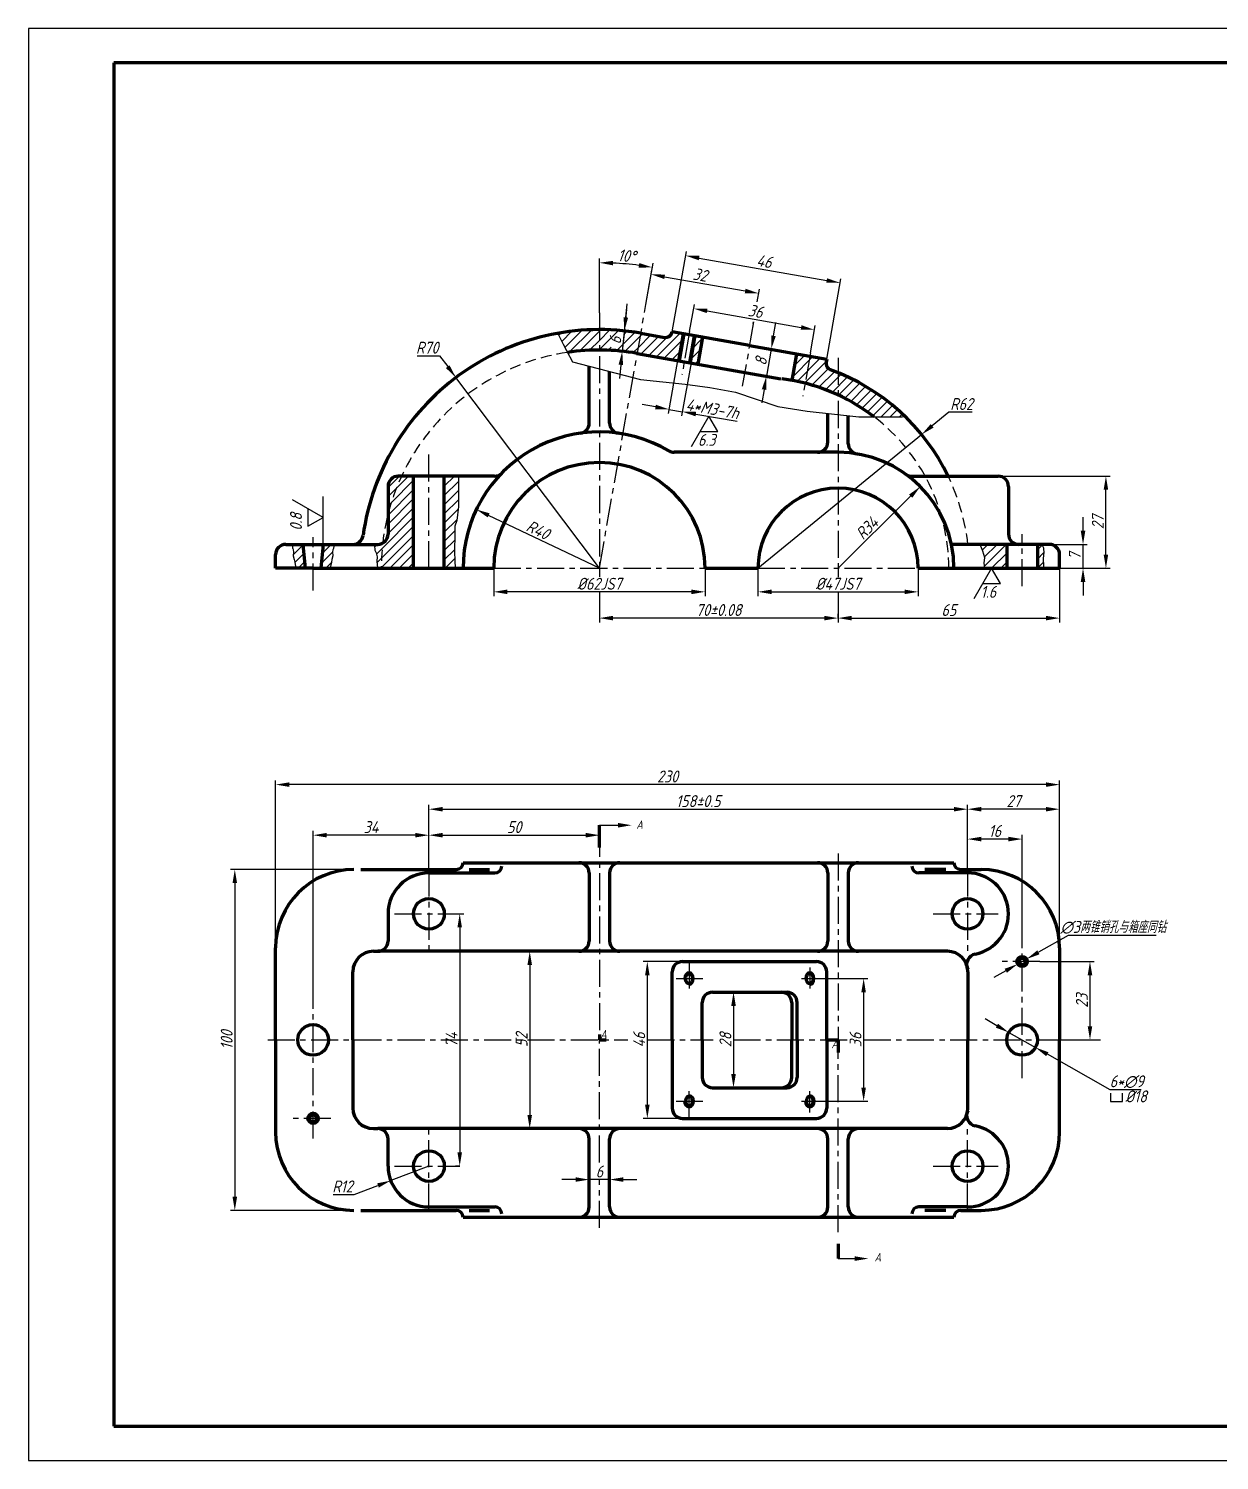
# Model space of a CAD drawing. Header units: millimetres. Extents: x 14 to 608, y -47 to 373.
# Drawn here: x 13.5 to 362.8, y -46.9 to 373.1 of the extents above; entities that cross this region are included whole.
import ezdxf

# ---------------------------------------------------------------- set-up
doc = ezdxf.new("R2010")
doc.units = ezdxf.units.MM
doc.header["$LTSCALE"] = 0.125
doc.linetypes.add('CENTERX2', pattern=[101.6, 63.5, -12.7, 12.7, -12.7])
doc.linetypes.add('DASHEDX2', pattern=[38.1, 25.4, -12.7])
for name, color, linetype, lineweight in [('标注线', 5, 'Continuous', 30), ('点划线', 3, 'CENTERX2', 30), ('粗实线', 7, 'Continuous', 70), ('细实线', 2, 'Continuous', 30), ('虚线', 4, 'DASHEDX2', 30)]:
    doc.layers.add(name, color=color, linetype=linetype, lineweight=lineweight)
doc.styles.add('样式 1', font='gbeitc.shx', dxfattribs={"bigfont": 'gbcbig.shx'})
doc.dimstyles.new('ISO-25', dxfattribs={"dimtxt": 3.5, "dimasz": 4, "dimexe": 1.25, "dimexo": 0, "dimtad": 1, "dimtoh": 1, "dimdsep": 46, "dimtxsty": '样式 1', "dimcen": 2.5, "dimadec": 0, "dimazin": 0, "dimtfac": 1, "dimtmove": 0, "dimatfit": 3, "dimfxl": 0, "dimtolj": 1, "dimarcsym": 0})
pattern_1 = [(45, (34.378, 46.1787), (-1.347038, 1.347038), [])]

# ---------------------------------------------------------------- blocks, each defined once
blk = doc.blocks.new('*D1')
at = {"layer": 'Defpoints', "color": 0}
for p in [(108.96, 126.45), (74, 26.45), (108.96, 26.45)]:
    blk.add_point(p, dxfattribs=at)
at = {"layer": '标注线', "color": 0, "lineweight": -2}
for p, q in [((108.96, 126.45), (72.75, 126.45)), ((74, 122.45), (74, 30.45)), ((108.96, 26.45), (72.75, 26.45))]:
    blk.add_line(p, q, dxfattribs=at)
at = {"layer": '标注线', "color": 0}
for points in [[(73.33, 122.45), (74.67, 122.45), (74, 126.45)], [(73.33, 30.45), (74.67, 30.45), (74, 26.45)]]:
    blk.add_solid(points, dxfattribs=at)
at = {"layer": '标注线', "color": 0, "insert": (71.62, 76.45), "char_height": 3.5, "attachment_point": 5, "rotation": 90, "style": '样式 1'}
blk.add_mtext('\\A1;100', dxfattribs=at)
blk = doc.blocks.new('*D2')
at = {"layer": 'Defpoints', "color": 0}
for p in [(96.96, 136.51), (130.96, 125.45), (96.96, 86.12)]:
    blk.add_point(p, dxfattribs=at)
at = {"layer": '标注线', "color": 0, "lineweight": -2}
for p, q in [((96.96, 86.12), (96.96, 137.76)), ((126.96, 136.51), (100.96, 136.51)), ((130.96, 125.45), (130.96, 137.76))]:
    blk.add_line(p, q, dxfattribs=at)
at = {"layer": '标注线', "color": 0}
for points in [[(100.96, 137.18), (100.96, 135.85), (96.96, 136.51)], [(126.96, 137.18), (126.96, 135.85), (130.96, 136.51)]]:
    blk.add_solid(points, dxfattribs=at)
at = {"layer": '标注线', "color": 0, "insert": (113.96, 138.89), "char_height": 3.5, "attachment_point": 5, "style": '样式 1'}
blk.add_mtext('\\A1;34', dxfattribs=at)
blk = doc.blocks.new('*D3')
at = {"layer": 'Defpoints', "color": 0}
for p in [(288.96, 144.14), (130.96, 137.76), (288.96, 126.45)]:
    blk.add_point(p, dxfattribs=at)
at = {"layer": '标注线', "color": 0, "lineweight": -2}
for p, q in [((130.96, 137.76), (130.96, 145.39)), ((134.96, 144.14), (284.96, 144.14)), ((288.96, 126.45), (288.96, 145.39))]:
    blk.add_line(p, q, dxfattribs=at)
at = {"layer": '标注线', "color": 0}
for points in [[(134.96, 144.8), (134.96, 143.47), (130.96, 144.14)], [(284.96, 144.8), (284.96, 143.47), (288.96, 144.14)]]:
    blk.add_solid(points, dxfattribs=at)
at = {"layer": '标注线', "color": 0, "insert": (209.96, 146.51), "char_height": 3.5, "attachment_point": 5, "style": '样式 1'}
blk.add_mtext('\\A1;158%%p0.5', dxfattribs=at)
blk = doc.blocks.new('*D4')
at = {"layer": 'Defpoints', "color": 0}
for p in [(288.96, 144.14), (288.96, 144.14), (315.96, 103.45)]:
    blk.add_point(p, dxfattribs=at)
at = {"layer": '标注线', "color": 0, "lineweight": -2}
for p, q in [((288.96, 144.14), (288.96, 145.39)), ((311.96, 144.14), (292.96, 144.14)), ((315.96, 103.45), (315.96, 145.39))]:
    blk.add_line(p, q, dxfattribs=at)
at = {"layer": '标注线', "color": 0}
for points in [[(292.96, 144.8), (292.96, 143.47), (288.96, 144.14)], [(311.96, 144.8), (311.96, 143.47), (315.96, 144.14)]]:
    blk.add_solid(points, dxfattribs=at)
at = {"layer": '标注线', "color": 0, "insert": (302.46, 146.51), "char_height": 3.5, "attachment_point": 5, "style": '样式 1'}
blk.add_mtext('\\A1;27', dxfattribs=at)
blk = doc.blocks.new('*D5')
at = {"layer": 'Defpoints', "color": 0}
for p in [(288.96, 135.37), (288.96, 126.45), (304.96, 103.86)]:
    blk.add_point(p, dxfattribs=at)
at = {"layer": '标注线', "color": 0, "lineweight": -2}
for p, q in [((288.96, 126.45), (288.96, 136.62)), ((300.96, 135.37), (292.96, 135.37)), ((304.96, 103.86), (304.96, 136.62))]:
    blk.add_line(p, q, dxfattribs=at)
at = {"layer": '标注线', "color": 0}
for points in [[(292.96, 136.04), (292.96, 134.7), (288.96, 135.37)], [(300.96, 136.04), (300.96, 134.7), (304.96, 135.37)]]:
    blk.add_solid(points, dxfattribs=at)
at = {"layer": '标注线', "color": 0, "insert": (296.96, 137.74), "char_height": 3.5, "attachment_point": 5, "style": '样式 1'}
blk.add_mtext('\\A1;16', dxfattribs=at)
blk = doc.blocks.new('*D6')
at = {"layer": 'Defpoints', "color": 0}
for p in [(310.19, 99.45), (315.96, 76.45), (324.87, 76.45)]:
    blk.add_point(p, dxfattribs=at)
at = {"layer": '标注线', "color": 0, "lineweight": -2}
for p, q in [((310.19, 99.45), (326.12, 99.45)), ((324.87, 95.45), (324.87, 80.45)), ((315.96, 76.45), (326.12, 76.45))]:
    blk.add_line(p, q, dxfattribs=at)
at = {"layer": '标注线', "color": 0}
for points in [[(324.2, 95.45), (325.53, 95.45), (324.87, 99.45)], [(324.2, 80.45), (325.53, 80.45), (324.87, 76.45)]]:
    blk.add_solid(points, dxfattribs=at)
at = {"layer": '标注线', "color": 0, "insert": (322.49, 87.95), "char_height": 3.5, "attachment_point": 5, "rotation": 90, "style": '样式 1'}
blk.add_mtext('\\A1;23', dxfattribs=at)
blk = doc.blocks.new('*D7')
at = {"layer": 'Defpoints', "color": 0}
for p in [(246.22, 94.45), (246.22, 58.45), (258.47, 58.45)]:
    blk.add_point(p, dxfattribs=at)
at = {"layer": '标注线', "color": 0, "lineweight": -2}
for p, q in [((246.22, 94.45), (259.72, 94.45)), ((258.47, 90.45), (258.47, 62.45)), ((246.22, 58.45), (259.72, 58.45))]:
    blk.add_line(p, q, dxfattribs=at)
at = {"layer": '标注线', "color": 0}
for points in [[(257.8, 90.45), (259.13, 90.45), (258.47, 94.45)], [(257.8, 62.45), (259.13, 62.45), (258.47, 58.45)]]:
    blk.add_solid(points, dxfattribs=at)
at = {"layer": '标注线', "color": 0, "insert": (256.09, 76.45), "char_height": 3.5, "attachment_point": 5, "rotation": 90, "style": '样式 1'}
blk.add_mtext('\\A1;36', dxfattribs=at)
blk = doc.blocks.new('*D8')
at = {"layer": 'Defpoints', "color": 0}
for p in [(219.09, 90.45), (219.09, 62.45), (220.3, 62.45)]:
    blk.add_point(p, dxfattribs=at)
at = {"layer": '标注线', "color": 0, "lineweight": -2}
for p, q in [((219.09, 90.45), (221.55, 90.45)), ((220.3, 86.45), (220.3, 66.45)), ((219.09, 62.45), (221.55, 62.45))]:
    blk.add_line(p, q, dxfattribs=at)
at = {"layer": '标注线', "color": 0}
for points in [[(219.63, 86.45), (220.97, 86.45), (220.3, 90.45)], [(219.63, 66.45), (220.97, 66.45), (220.3, 62.45)]]:
    blk.add_solid(points, dxfattribs=at)
at = {"layer": '标注线', "color": 0, "insert": (217.92, 76.45), "char_height": 3.5, "attachment_point": 5, "rotation": 90, "style": '样式 1'}
blk.add_mtext('\\A1;28', dxfattribs=at)
blk = doc.blocks.new('*D9')
at = {"layer": 'Defpoints', "color": 0}
for p in [(85.96, 151.35), (315.96, 144.14), (85.96, 103.45)]:
    blk.add_point(p, dxfattribs=at)
at = {"layer": '标注线', "color": 0, "lineweight": -2}
for p, q in [((85.96, 103.45), (85.96, 152.6)), ((311.96, 151.35), (89.96, 151.35)), ((315.96, 144.14), (315.96, 152.6))]:
    blk.add_line(p, q, dxfattribs=at)
at = {"layer": '标注线', "color": 0}
for points in [[(89.96, 152.02), (89.96, 150.69), (85.96, 151.35)], [(311.96, 152.02), (311.96, 150.69), (315.96, 151.35)]]:
    blk.add_solid(points, dxfattribs=at)
at = {"layer": '标注线', "color": 0, "insert": (200.96, 153.73), "char_height": 3.5, "attachment_point": 5, "style": '样式 1'}
blk.add_mtext('\\A1;230', dxfattribs=at)
blk = doc.blocks.new('*D10')
at = {"layer": 'Defpoints', "color": 0}
for p in [(177.96, 35.49), (177.96, 35.49), (183.96, 35.49)]:
    blk.add_point(p, dxfattribs=at)
at = {"layer": '标注线', "color": 0, "lineweight": -2}
for p, q in [((173.96, 35.49), (169.96, 35.49)), ((177.96, 35.49), (177.96, 36.74)), ((183.96, 35.49), (177.96, 35.49)), ((183.96, 35.49), (183.96, 36.74)), ((187.96, 35.49), (191.96, 35.49))]:
    blk.add_line(p, q, dxfattribs=at)
at = {"layer": '标注线', "color": 0}
for points in [[(173.96, 36.16), (173.96, 34.83), (177.96, 35.49)], [(187.96, 36.16), (187.96, 34.83), (183.96, 35.49)]]:
    blk.add_solid(points, dxfattribs=at)
at = {"layer": '标注线', "color": 0, "insert": (180.96, 37.87), "char_height": 3.5, "attachment_point": 5, "style": '样式 1'}
blk.add_mtext('\\A1;6', dxfattribs=at)
blk = doc.blocks.new('*D11')
at = {"layer": 'Defpoints', "color": 0}
for p in [(205.32, 99.45), (195.01, 53.45), (205.32, 53.45)]:
    blk.add_point(p, dxfattribs=at)
at = {"layer": '标注线', "color": 0, "lineweight": -2}
for p, q in [((205.32, 99.45), (193.76, 99.45)), ((195.01, 95.45), (195.01, 57.45)), ((205.32, 53.45), (193.76, 53.45))]:
    blk.add_line(p, q, dxfattribs=at)
at = {"layer": '标注线', "color": 0}
for points in [[(194.35, 95.45), (195.68, 95.45), (195.01, 99.45)], [(194.35, 57.45), (195.68, 57.45), (195.01, 53.45)]]:
    blk.add_solid(points, dxfattribs=at)
at = {"layer": '标注线', "color": 0, "insert": (192.64, 76.45), "char_height": 3.5, "attachment_point": 5, "rotation": 90, "style": '样式 1'}
blk.add_mtext('\\A1;46', dxfattribs=at)
blk = doc.blocks.new('*D12')
at = {"layer": 'Defpoints', "color": 0}
for p in [(160.51, 102.45), (160.51, 50.45), (160.51, 50.45)]:
    blk.add_point(p, dxfattribs=at)
at = {"layer": '标注线', "color": 0, "lineweight": -2}
for p, q in [((160.51, 102.45), (161.76, 102.45)), ((160.51, 98.45), (160.51, 54.45)), ((160.51, 50.45), (159.26, 50.45))]:
    blk.add_line(p, q, dxfattribs=at)
at = {"layer": '标注线', "color": 0}
for points in [[(159.85, 98.45), (161.18, 98.45), (160.51, 102.45)], [(159.85, 54.45), (161.18, 54.45), (160.51, 50.45)]]:
    blk.add_solid(points, dxfattribs=at)
at = {"layer": '标注线', "color": 0, "insert": (158.14, 76.45), "char_height": 3.5, "attachment_point": 5, "rotation": 90, "style": '样式 1'}
blk.add_mtext('\\A1;52', dxfattribs=at)
blk = doc.blocks.new('*D13')
at = {"layer": 'Defpoints', "color": 0}
for p in [(139.98, 113.45), (139.98, 39.45), (139.98, 39.45)]:
    blk.add_point(p, dxfattribs=at)
at = {"layer": '标注线', "color": 0, "lineweight": -2}
for p, q in [((139.98, 113.45), (141.23, 113.45)), ((139.98, 109.45), (139.98, 43.45)), ((139.98, 39.45), (138.73, 39.45))]:
    blk.add_line(p, q, dxfattribs=at)
at = {"layer": '标注线', "color": 0}
for points in [[(139.31, 109.45), (140.64, 109.45), (139.98, 113.45)], [(139.31, 43.45), (140.64, 43.45), (139.98, 39.45)]]:
    blk.add_solid(points, dxfattribs=at)
at = {"layer": '标注线', "color": 0, "insert": (137.6, 76.45), "char_height": 3.5, "attachment_point": 5, "rotation": 90, "style": '样式 1'}
blk.add_mtext('\\A1;74', dxfattribs=at)
blk = doc.blocks.new('*D14')
at = {"layer": 'Defpoints', "color": 0}
for p in [(130.96, 39.45), (119.74, 35.19)]:
    blk.add_point(p, dxfattribs=at)
at = {"layer": '标注线', "color": 0, "lineweight": -2}
for p, q in [((130.96, 39.45), (119.74, 35.19)), ((108.99, 31.1), (116, 33.77)), ((102.82, 31.1), (108.99, 31.1))]:
    blk.add_line(p, q, dxfattribs=at)
at = {"layer": '标注线', "color": 0}
blk.add_solid([(115.76, 34.39), (116.24, 33.14), (119.74, 35.19)], dxfattribs=at)
at = {"layer": '标注线', "color": 0, "insert": (105.59, 33.48), "char_height": 3.5, "attachment_point": 5, "style": '样式 1'}
blk.add_mtext('\\A1;R12', dxfattribs=at)
blk = doc.blocks.new('*D15')
at = {"layer": 'Defpoints', "color": 0}
for p in [(138.87, 270.76), (180.96, 214.83)]:
    blk.add_point(p, dxfattribs=at)
at = {"layer": '标注线', "color": 0, "lineweight": -2}
for p, q in [((127.45, 277.15), (134.06, 277.15)), ((134.06, 277.15), (136.46, 273.96)), ((180.96, 214.83), (138.87, 270.76))]:
    blk.add_line(p, q, dxfattribs=at)
at = {"layer": '标注线', "color": 0}
blk.add_solid([(136.99, 274.36), (135.93, 273.56), (138.87, 270.76)], dxfattribs=at)
at = {"layer": '标注线', "color": 0, "insert": (130.44, 279.53), "char_height": 3.5, "attachment_point": 5, "style": '样式 1'}
blk.add_mtext('\\A1;R70', dxfattribs=at)
blk = doc.blocks.new('*D16')
at = {"layer": 'Defpoints', "color": 0}
for p in [(275.47, 254.06), (227.46, 214.83)]:
    blk.add_point(p, dxfattribs=at)
at = {"layer": '标注线', "color": 0, "lineweight": -2}
for p, q in [((283.51, 260.63), (278.57, 256.59)), ((290.26, 260.63), (283.51, 260.63)), ((227.46, 214.83), (275.47, 254.06))]:
    blk.add_line(p, q, dxfattribs=at)
at = {"layer": '标注线', "color": 0}
blk.add_solid([(278.15, 257.11), (278.99, 256.07), (275.47, 254.06)], dxfattribs=at)
at = {"layer": '标注线', "color": 0, "insert": (287.2, 263), "char_height": 3.5, "attachment_point": 5, "style": '样式 1'}
blk.add_mtext('\\A1;R62', dxfattribs=at)
blk = doc.blocks.new('*D17')
at = {"layer": 'Defpoints', "color": 0}
for p in [(191.36, 303.83), (194.6, 292.18), (180.96, 289.75), (180.96, 214.83), (180.96, 214.83)]:
    blk.add_point(p, dxfattribs=at)
at = {"layer": '标注线', "color": 0, "lineweight": -2}
for p, q in [((180.96, 289.75), (180.96, 305.68)), ((194.6, 292.18), (196.73, 304.3))]:
    blk.add_line(p, q, dxfattribs=at)
blk.add_arc((180.96, 214.83), 89.6, 82.558, 87.442, dxfattribs=at)
at = {"layer": '标注线', "color": 0}
for points in [[(184.94, 303.68), (184.97, 305.01), (180.96, 304.43)], [(192.67, 304.34), (192.46, 303.02), (196.52, 303.07)]]:
    blk.add_solid(points, dxfattribs=at)
at = {"layer": '标注线', "color": 0, "insert": (188.97, 306.46), "char_height": 3.5, "attachment_point": 5, "rotation": 355, "style": '样式 1'}
blk.add_mtext('\\A1;10°', dxfattribs=at)
blk = doc.blocks.new('*D18')
at = {"layer": 'Defpoints', "color": 0}
for p in [(207.42, 284.27), (244.06, 284.76), (242.87, 278.02)]:
    blk.add_point(p, dxfattribs=at)
at = {"layer": '标注线', "color": 0, "lineweight": -2}
for p, q in [((207.42, 284.27), (208.82, 292.24)), ((212.55, 290.31), (240.12, 285.45)), ((242.87, 278.02), (244.28, 285.99))]:
    blk.add_line(p, q, dxfattribs=at)
at = {"layer": '标注线', "color": 0}
for points in [[(212.66, 290.97), (212.43, 289.66), (208.61, 291.01)], [(240.24, 286.11), (240, 284.79), (244.06, 284.76)]]:
    blk.add_solid(points, dxfattribs=at)
at = {"layer": '标注线', "color": 0, "insert": (226.75, 290.22), "char_height": 3.5, "attachment_point": 5, "rotation": 350, "style": '样式 1'}
blk.add_mtext('\\A1;36', dxfattribs=at)
blk = doc.blocks.new('*D19')
at = {"layer": 'Defpoints', "color": 0}
for p in [(251.57, 298.54), (202.33, 284.17), (247.63, 276.19)]:
    blk.add_point(p, dxfattribs=at)
at = {"layer": '标注线', "color": 0, "lineweight": -2}
for p, q in [((202.33, 284.17), (206.48, 307.76)), ((210.21, 305.83), (247.63, 299.23)), ((247.63, 276.19), (251.78, 299.77))]:
    blk.add_line(p, q, dxfattribs=at)
at = {"layer": '标注线', "color": 0}
for points in [[(210.32, 306.49), (210.09, 305.17), (206.27, 306.52)], [(247.74, 299.89), (247.51, 298.58), (251.57, 298.54)]]:
    blk.add_solid(points, dxfattribs=at)
at = {"layer": '标注线', "color": 0, "insert": (229.33, 304.87), "char_height": 3.5, "attachment_point": 5, "rotation": 350, "style": '样式 1'}
blk.add_mtext('\\A1;46', dxfattribs=at)
blk = doc.blocks.new('*D20')
at = {"layer": 'Defpoints', "color": 0}
for p in [(315.96, 214.83), (250.96, 200.19), (315.96, 200.19)]:
    blk.add_point(p, dxfattribs=at)
at = {"layer": '标注线', "color": 0, "lineweight": -2}
for p, q in [((315.96, 214.83), (315.96, 198.94)), ((250.96, 200.19), (250.96, 201.44)), ((254.96, 200.19), (311.96, 200.19))]:
    blk.add_line(p, q, dxfattribs=at)
at = {"layer": '标注线', "color": 0}
for points in [[(254.96, 200.86), (254.96, 199.53), (250.96, 200.19)], [(311.96, 200.86), (311.96, 199.53), (315.96, 200.19)]]:
    blk.add_solid(points, dxfattribs=at)
at = {"layer": '标注线', "color": 0, "insert": (283.46, 202.57), "char_height": 3.5, "attachment_point": 5, "style": '样式 1'}
blk.add_mtext('\\A1;65', dxfattribs=at)
blk = doc.blocks.new('*D21')
at = {"layer": 'Defpoints', "color": 0}
for p in [(312.96, 221.83), (322.83, 221.83), (315.96, 214.83)]:
    blk.add_point(p, dxfattribs=at)
at = {"layer": '标注线', "color": 0, "lineweight": -2}
for p, q in [((322.83, 225.83), (322.83, 229.83)), ((312.96, 221.83), (324.08, 221.83)), ((322.83, 214.83), (322.83, 221.83)), ((315.96, 214.83), (324.08, 214.83)), ((322.83, 210.83), (322.83, 206.83))]:
    blk.add_line(p, q, dxfattribs=at)
at = {"layer": '标注线', "color": 0}
for points in [[(322.16, 225.83), (323.5, 225.83), (322.83, 221.83)], [(322.16, 210.83), (323.5, 210.83), (322.83, 214.83)]]:
    blk.add_solid(points, dxfattribs=at)
at = {"layer": '标注线', "color": 0, "insert": (320.45, 218.33), "char_height": 3.5, "attachment_point": 5, "rotation": 90, "style": '样式 1'}
blk.add_mtext('\\A1;7', dxfattribs=at)
blk = doc.blocks.new('*D22')
at = {"layer": 'Defpoints', "color": 0}
for p in [(297.96, 241.83), (329.55, 241.83), (322.83, 214.83)]:
    blk.add_point(p, dxfattribs=at)
at = {"layer": '标注线', "color": 0, "lineweight": -2}
for p, q in [((297.96, 241.83), (330.8, 241.83)), ((329.55, 218.83), (329.55, 237.83)), ((322.83, 214.83), (330.8, 214.83))]:
    blk.add_line(p, q, dxfattribs=at)
at = {"layer": '标注线', "color": 0}
for points in [[(328.88, 237.83), (330.21, 237.83), (329.55, 241.83)], [(328.88, 218.83), (330.21, 218.83), (329.55, 214.83)]]:
    blk.add_solid(points, dxfattribs=at)
at = {"layer": '标注线', "color": 0, "insert": (327.17, 228.33), "char_height": 3.5, "attachment_point": 5, "rotation": 90, "style": '样式 1'}
blk.add_mtext('\\A1;27', dxfattribs=at)
blk = doc.blocks.new('*D23')
at = {"layer": 'Defpoints', "color": 0}
for p in [(188.29, 284.45), (187.66, 278.48), (187.66, 278.48)]:
    blk.add_point(p, dxfattribs=at)
at = {"layer": '标注线', "color": 0, "lineweight": -2}
for p, q in [((188.7, 288.42), (189.12, 292.4)), ((188.29, 284.45), (187.04, 284.58)), ((188.29, 284.45), (187.66, 278.48)), ((187.66, 278.48), (186.41, 278.61)), ((187.24, 274.5), (186.82, 270.52))]:
    blk.add_line(p, q, dxfattribs=at)
at = {"layer": '标注线', "color": 0}
for points in [[(188.04, 288.49), (189.37, 288.35), (188.29, 284.45)], [(186.58, 274.57), (187.9, 274.43), (187.66, 278.48)]]:
    blk.add_solid(points, dxfattribs=at)
at = {"layer": '标注线', "color": 0, "insert": (185.61, 281.71), "char_height": 3.5, "attachment_point": 5, "rotation": 83.9921, "style": '样式 1'}
blk.add_mtext('\\A1;6', dxfattribs=at)
blk = doc.blocks.new('*D24')
at = {"layer": 'Defpoints', "color": 0}
for p in [(224.98, 280.18), (223.59, 272.3), (229.95, 271.18)]:
    blk.add_point(p, dxfattribs=at)
at = {"layer": '标注线', "color": 0, "lineweight": -2}
for p, q in [((232.04, 283), (232.73, 286.94)), ((224.98, 280.18), (232.57, 278.84)), ((231.34, 279.06), (229.95, 271.18)), ((223.59, 272.3), (231.18, 270.96)), ((229.26, 267.24), (228.56, 263.3))]:
    blk.add_line(p, q, dxfattribs=at)
at = {"layer": '标注线', "color": 0}
for points in [[(231.38, 283.11), (232.69, 282.88), (231.34, 279.06)], [(228.6, 267.35), (229.91, 267.12), (229.95, 271.18)]]:
    blk.add_solid(points, dxfattribs=at)
at = {"layer": '标注线', "color": 0, "insert": (228.31, 275.53), "char_height": 3.5, "attachment_point": 5, "rotation": 80, "style": '样式 1'}
blk.add_mtext('\\A1;8', dxfattribs=at)
blk = doc.blocks.new('*D25')
at = {"layer": 'Defpoints', "color": 0}
for p in [(303.65, 98.71), (306.26, 100.18)]:
    blk.add_point(p, dxfattribs=at)
at = {"layer": '标注线', "color": 0, "lineweight": -2}
for p, q in [((318.45, 107.08), (309.75, 102.15)), ((344.3, 107.08), (318.45, 107.08)), ((300.17, 96.74), (296.69, 94.77)), ((303.65, 98.71), (306.26, 100.18))]:
    blk.add_line(p, q, dxfattribs=at)
at = {"layer": '标注线', "color": 0}
for points in [[(309.42, 102.73), (310.07, 101.57), (306.26, 100.18)], [(299.84, 97.32), (300.5, 96.16), (303.65, 98.71)]]:
    blk.add_solid(points, dxfattribs=at)
at = {"layer": '标注线', "color": 0, "insert": (331.68, 109.47), "char_height": 3.5, "attachment_point": 5, "style": '样式 1'}
blk.add_mtext('\\A1;∅3两锥销孔与箱座同钻', dxfattribs=at)
blk = doc.blocks.new('新块4')
at = {"layer": '标注线'}
for p, q in [((0, 0), (-9, 5.2)), ((-4.5, 2.6), (-4.5, -2.6)), ((-4.5, -2.6), (0, 0))]:
    blk.add_line(p, q, dxfattribs=at)
at = {"layer": '标注线', "style": '样式 1'}
blk.add_attdef('CCD', (-6.26, -3.88), '', height=3.5, rotation=90, dxfattribs=at)
blk = doc.blocks.new('新块1')
at = {"layer": '标注线'}
for p, q in [((0, 0), (-5.2, -9)), ((2.6, -4.5), (0, 0)), ((-2.6, -4.5), (2.6, -4.5))]:
    blk.add_line(p, q, dxfattribs=at)
at = {"layer": '标注线', "style": '样式 1'}
blk.add_attdef('CCD', (-3.21, -8.67), '', height=3.5, dxfattribs=at)

msp = doc.modelspace()

# ---------------------------------------------------------------- hatches: boundary and pattern name
at = {"layer": '细实线'}
h = msp.add_hatch(dxfattribs=at)
h.set_pattern_fill('ANSI31', color=256, scale=0.6, style=0)
h.set_pattern_definition(pattern_1)
h.paths.add_polyline_path([(205.771, 283.566), (205.279, 283.652), (203.89, 275.774), (204.382, 275.687)])
h.paths.add_polyline_path([(209.218, 282.958), (208.726, 283.045), (207.337, 275.166), (207.829, 275.079)])
h.paths.add_polyline_path([(211.188, 282.61), (209.218, 282.958), (207.829, 275.079), (209.799, 274.732)])
h = msp.add_hatch(dxfattribs=at)
h.set_pattern_fill('ANSI31', color=256, scale=0.6, style=0)
h.set_pattern_definition(pattern_1)
h.paths.add_polyline_path([(250.959, 265.661), (250.959, 272.204, 0.0095526), (248.75, 273.06, -0.3635527), (247.467, 275.285), (247.626, 276.186), (238.762, 277.748), (237.386, 269.943, -0.0637944)])
h.paths.add_polyline_path([(261.594, 259.223), (269.74, 259.223), (270.543, 259.414, 0.0951721), (250.959, 272.204), (250.959, 265.661, -0.0556736)])
h = msp.add_hatch(dxfattribs=at)
h.set_pattern_fill('ANSI31', color=256, scale=0.6, style=0)
h.set_pattern_definition([(45, (30.378, 46.1787), (-1.347038, 1.347038), [])])
h.paths.add_polyline_path([(300.459, 221.83), (292.799, 221.83), (292.777, 221.395), (293.331, 219.892), (293.886, 217.994), (293.727, 216.333), (293.907, 214.83), (300.459, 214.83)])
h.paths.add_polyline_path([(311.143, 217.599), (311.301, 219.655), (311.222, 220.366), (311.222, 220.841), (310.985, 221.395), (310.943, 221.83), (309.459, 221.83), (309.459, 214.83), (311.222, 214.83), (311.222, 215.542)])

# ---------------------------------------------------------------- linework, layer by layer
at = {"layer": '标注线'}
for p, q in [((194.597, 292.179), (196.373, 302.251)), ((200.095, 300.325), (223.731, 296.158)), ((227.228, 292.954), (227.887, 296.694)), ((188.944, 290.709), (187.657, 278.478)), ((226.111, 286.622), (226.202, 287.136)), ((203.89, 275.774), (201.145, 260.205)), ((207.829, 275.079), (205.084, 259.511)), ((197.422, 262.131), (193.483, 262.826)), ((201.362, 261.436), (205.301, 260.742)), ((209.24, 260.047), (221.408, 257.973)), ((99.959, 221.83), (99.959, 235.875)), ((250.959, 214.83), (272.256, 235.959)), ((180.959, 214.83), (148.468, 230.334)), ((149.959, 214.83), (149.959, 206.649)), ((180.959, 214.83), (180.959, 212.333)), ((211.959, 214.83), (211.959, 206.649)), ((227.459, 214.83), (227.459, 206.649)), ((250.959, 214.83), (250.959, 212.187)), ((274.459, 214.83), (274.459, 206.649)), ((207.959, 207.899), (153.959, 207.899)), ((180.959, 207.899), (180.959, 198.944)), ((231.459, 207.899), (270.459, 207.899)), ((250.959, 207.899), (250.959, 198.944)), ((246.959, 200.194), (184.959, 200.194)), ((180.959, 139.433), (186.44, 139.433)), ((130.959, 136.513), (130.959, 137.763)), ((134.959, 136.513), (176.959, 136.513)), ((180.959, 136.513), (180.959, 137.763)), ((297.558, 80.626), (294.075, 82.594)), ((301.041, 78.659), (308.877, 74.232)), ((330.837, 61.825), (312.359, 72.264)), ((339.847, 61.825), (330.837, 61.825)), ((330.927, 60.838), (330.927, 58.349)), ((334.415, 58.349), (334.415, 60.838)), ((330.927, 58.349), (334.415, 58.349)), ((250.959, 12.312), (255.87, 12.312))]:
    msp.add_line(p, q, dxfattribs=at)
for points in [[(200.211, 300.982), (199.98, 299.669), (196.156, 301.02)], [(223.847, 296.814), (223.615, 295.501), (227.67, 295.463)], [(197.538, 262.788), (197.307, 261.474), (201.362, 261.436)], [(209.356, 260.704), (209.124, 259.391), (205.301, 260.742)], [(271.786, 236.432), (272.725, 235.486), (275.095, 238.776)], [(148.755, 230.935), (148.181, 229.732), (144.858, 232.056)], [(153.959, 208.566), (153.959, 207.232), (149.959, 207.899)], [(207.959, 208.566), (207.959, 207.232), (211.959, 207.899)], [(231.459, 208.566), (231.459, 207.232), (227.459, 207.899)], [(270.459, 208.566), (270.459, 207.232), (274.459, 207.899)], [(184.959, 200.86), (184.959, 199.527), (180.959, 200.194)], [(246.959, 200.86), (246.959, 199.527), (250.959, 200.194)], [(186.44, 140.1), (186.44, 138.766), (190.44, 139.433)], [(134.959, 137.18), (134.959, 135.846), (130.959, 136.513)], [(176.959, 137.18), (176.959, 135.846), (180.959, 136.513)], [(297.886, 81.207), (297.23, 80.046), (301.041, 78.659)], [(312.687, 72.845), (312.031, 71.684), (308.877, 74.232)], [(255.87, 12.979), (255.87, 11.645), (259.87, 12.312)]]:
    msp.add_solid(points, dxfattribs=at)
at = {"layer": '点划线'}
for p, q in [((180.959, 214.83), (194.597, 292.179)), ((180.959, 289.754), (180.959, 214.83)), ((226.202, 287.136), (222.872, 268.253)), ((207.419, 284.274), (205.179, 271.568)), ((242.872, 278.022), (240.632, 265.316)), ((250.959, 276.589), (250.959, 214.83)), ((130.959, 214.83), (130.959, 249.519)), ((96.959, 208.301), (96.959, 223.898)), ((304.959, 209.526), (304.959, 224.83)), ((149.959, 214.83), (211.959, 214.83)), ((227.459, 214.83), (274.459, 214.83)), ((180.959, 138.086), (180.959, 76.445)), ((250.959, 131.139), (250.959, 76.445)), ((130.959, 126.445), (130.959, 102.445)), ((288.959, 126.445), (288.959, 102.445)), ((120.874, 113.445), (139.978, 113.445)), ((278.874, 113.445), (297.978, 113.445)), ((304.959, 65.248), (304.959, 103.863)), ((207.249, 99.445), (207.249, 90.633)), ((242.671, 97.686), (242.671, 91.508)), ((310.187, 99.445), (299.148, 99.445)), ((203.491, 94.445), (211.264, 94.445)), ((240.269, 94.445), (246.216, 94.445)), ((96.959, 47.508), (96.959, 86.123)), ((83.665, 76.445), (189.333, 76.445)), ((180.959, 40.517), (180.959, 76.445)), ((195.012, 76.445), (214.362, 76.445)), ((220.299, 76.445), (254.032, 76.445)), ((250.959, 20.086), (250.959, 76.445)), ((258.468, 76.445), (327.987, 76.445)), ((207.249, 53.445), (207.249, 62.257)), ((242.671, 55.204), (242.671, 61.382)), ((203.491, 58.445), (211.264, 58.445)), ((240.269, 58.445), (246.216, 58.445)), ((102.187, 53.445), (91.148, 53.445)), ((130.959, 26.445), (130.959, 50.445)), ((288.959, 26.445), (288.959, 50.445)), ((120.874, 39.445), (139.978, 39.445)), ((278.874, 39.445), (297.978, 39.445)), ((180.959, 21.291), (180.959, 35.492))]:
    msp.add_line(p, q, dxfattribs=at)
at = {"layer": '粗实线'}
for p, q in [((597.517, 363.118), (38.517, 363.118)), ((38.517, 363.118), (38.517, -36.882)), ((193.114, 283.767), (200.008, 282.551)), ((224.975, 280.179), (202.324, 284.173)), ((202.324, 284.173), (202.324, 284.173)), ((205.771, 283.566), (204.382, 275.687)), ((208.726, 283.045), (207.337, 275.166)), ((211.188, 282.61), (209.799, 274.732)), ((192.072, 277.858), (234.175, 270.434)), ((224.975, 280.179), (247.626, 276.186)), ((238.762, 277.748), (237.373, 269.87)), ((177.959, 257.409), (177.959, 274.114)), ((247.626, 276.186), (247.467, 275.285)), ((183.959, 257.409), (183.959, 272.563)), ((247.959, 251.83), (247.959, 260.251)), ((253.959, 251.34), (253.959, 259.57)), ((250.959, 248.83), (202.867, 248.83)), ((150.153, 241.83), (121.959, 241.83)), ((126.459, 214.83), (126.459, 241.83)), ((135.459, 214.83), (135.459, 241.83)), ((272.615, 241.83), (297.959, 241.83)), ((118.959, 238.83), (118.959, 224.83)), ((300.959, 238.83), (300.959, 224.83)), ((85.959, 214.83), (85.959, 218.83)), ((88.959, 221.83), (115.959, 221.83)), ((93.959, 221.83), (94.642, 214.83)), ((99.959, 221.83), (99.275, 214.83)), ((312.959, 221.83), (284.23, 221.83)), ((300.459, 221.83), (300.459, 214.83)), ((309.459, 221.83), (309.459, 214.83)), ((315.959, 214.83), (315.959, 218.83)), ((96.959, 214.83), (85.959, 214.83)), ((96.959, 214.83), (149.959, 214.83)), ((211.959, 214.83), (227.459, 214.83)), ((274.459, 214.83), (315.959, 214.83)), ((180.959, 132.941), (180.959, 139.433)), ((110.959, 126.445), (138.959, 126.445)), ((140.959, 128.445), (140.959, 128.445)), ((140.959, 128.445), (284.959, 128.445)), ((142.704, 126.445), (148.676, 126.445)), ((282.607, 126.445), (276.388, 126.445)), ((284.959, 128.445), (284.959, 128.445)), ((286.959, 126.445), (292.959, 126.445)), ((130.959, 125.445), (150.302, 125.445)), ((177.959, 125.445), (177.959, 105.445)), ((183.959, 125.445), (183.959, 105.445)), ((247.959, 125.445), (247.959, 105.445)), ((253.959, 125.445), (253.959, 105.445)), ((288.959, 125.445), (274.615, 125.445)), ((118.959, 113.445), (118.959, 105.445)), ((85.959, 76.445), (85.959, 103.445)), ((114.647, 102.445), (115.959, 102.445)), ((283.062, 102.445), (115.959, 102.445)), ((315.959, 103.445), (315.959, 76.445)), ((205.324, 99.445), (244.626, 99.445)), ((108.647, 76.445), (108.647, 96.445)), ((202.324, 76.445), (202.324, 96.445)), ((247.626, 76.445), (247.626, 96.445)), ((289.062, 96.445), (289.062, 76.445)), ((214.112, 90.445), (235.97, 90.445)), ((211.112, 76.445), (211.112, 87.445)), ((237.373, 87.445), (237.373, 76.445)), ((238.97, 76.445), (238.97, 87.445)), ((85.959, 76.445), (85.959, 49.445)), ((108.647, 76.445), (108.647, 56.445)), ((180.959, 78.077), (180.959, 76.445)), ((180.959, 76.445), (182.981, 76.445)), ((202.324, 76.445), (202.324, 56.445)), ((211.112, 76.445), (211.112, 65.445)), ((237.373, 65.445), (237.373, 76.445)), ((238.97, 76.445), (238.97, 65.445)), ((247.626, 76.445), (247.626, 56.445)), ((247.626, 76.445), (250.959, 76.445)), ((250.959, 76.445), (250.959, 72.74)), ((289.062, 56.445), (289.062, 76.445)), ((315.959, 49.445), (315.959, 76.445)), ((214.112, 62.445), (235.97, 62.445)), ((114.647, 50.445), (115.959, 50.445)), ((283.062, 50.445), (115.959, 50.445)), ((205.324, 53.445), (244.626, 53.445)), ((118.959, 39.445), (118.959, 47.445)), ((177.959, 27.445), (177.959, 47.445)), ((183.959, 27.445), (183.959, 47.445)), ((247.959, 27.445), (247.959, 47.445)), ((253.959, 27.445), (253.959, 47.445)), ((110.959, 26.445), (138.959, 26.445)), ((130.959, 27.445), (150.302, 27.445)), ((142.704, 26.445), (148.676, 26.445)), ((288.959, 27.445), (274.615, 27.445)), ((282.607, 26.445), (276.388, 26.445)), ((286.959, 26.445), (292.959, 26.445)), ((140.959, 24.445), (284.959, 24.445)), ((140.959, 24.445), (140.959, 24.445)), ((284.959, 24.445), (284.959, 24.445)), ((250.959, 16.641), (250.959, 12.312)), ((38.517, -36.882), (597.517, -36.882))]:
    msp.add_line(p, q, dxfattribs=at)
for centre, radius in [((130.959, 113.445), 4.5), ((288.959, 113.445), 4.5), ((304.959, 99.445), 1.5), ((304.959, 99.445), 1), ((96.959, 76.445), 4.5), ((304.959, 76.445), 4.5), ((96.959, 53.445), 1.5), ((96.959, 53.445), 1), ((130.959, 39.445), 4.5), ((288.959, 39.445), 4.5)]:
    msp.add_circle(centre, radius, dxfattribs=at)
for centre, radius, start, end in [((180.959, 214.83), 70, 80, 172.12651), ((200.355, 284.521), 2, 260, 350), ((180.959, 214.83), 64, 80, 98.46255), ((249.436, 274.938), 2, 170, 249.91549), ((227.459, 214.83), 62, 25.81609, 69.91549), ((227.459, 214.83), 56, 52.44166, 82.81172), ((174.959, 257.409), 3, 278.02093, 0), ((186.959, 257.409), 3, 180, 261.97907), ((180.959, 214.83), 40, 59.36885, 180), ((202.867, 251.83), 3, 239.36885, 270), ((244.959, 251.83), 3, 270, 0), ((250.959, 214.83), 34, 0, 90), ((256.959, 251.34), 3, 180, 260.66758), ((180.959, 214.83), 31, 0, 180), ((121.959, 238.83), 3, 90, 180), ((150.153, 244.83), 3, 270, 315.75928), ((272.615, 244.83), 3, 234.17523, 270), ((297.959, 238.83), 3, 0, 90), ((250.959, 214.83), 23.5, 0, 180), ((108.647, 224.83), 3, 270, 352.12651), ((115.959, 224.83), 3, 270, 0), ((303.959, 224.83), 3, 180, 270), ((88.959, 218.83), 3, 90, 180), ((312.959, 218.83), 3, 0, 90), ((108.959, 103.445), 23, 90, 180), ((138.959, 128.445), 2, 270, 0), ((150.302, 127.445), 2, 270, 0), ((174.959, 125.445), 3, 0, 90), ((186.959, 125.445), 3, 90, 180), ((244.959, 125.445), 3, 360, 90), ((256.959, 125.445), 3, 90, 180), ((274.615, 127.445), 2, 180, 270), ((286.959, 128.445), 2, 180, 270), ((292.959, 103.445), 23, 0, 90), ((130.959, 113.445), 12, 90, 180), ((288.959, 113.445), 12, 280.81111, 90), ((115.959, 105.445), 3, 270, 0), ((174.959, 105.445), 3, 270, 0), ((186.959, 105.445), 3, 180, 270), ((244.959, 105.445), 3, 270, 0), ((256.959, 105.445), 3, 180, 270), ((114.647, 96.445), 6, 90, 180), ((283.062, 96.445), 6, 0, 90), ((291.844, 98.556), 3.167, 101.55471, 207.10513), ((205.324, 96.445), 3, 90, 180), ((244.626, 96.445), 3, 0, 90), ((214.112, 87.445), 3, 90, 180), ((234.373, 87.445), 3, 0, 90), ((235.97, 87.445), 3, 0, 90), ((214.112, 65.445), 3, 180, 270), ((234.373, 65.445), 3, 270, 0), ((235.97, 65.445), 3, 270, 0), ((114.647, 56.445), 6, 180, 270), ((205.324, 56.445), 3, 180, 270), ((244.626, 56.445), 3, 270, 0), ((283.062, 56.445), 6, 270, 360), ((291.844, 54.335), 3.167, 152.89487, 258.44529), ((115.959, 47.445), 3, 0, 90), ((174.959, 47.445), 3, 0, 90), ((186.959, 47.445), 3, 90, 180), ((244.959, 47.445), 3, 0, 90), ((256.959, 47.445), 3, 90, 180), ((288.959, 39.445), 12, 270, 79.18889), ((108.959, 49.445), 23, 180, 270), ((292.959, 49.445), 23, 270, 0), ((130.959, 39.445), 12, 180, 270), ((138.959, 24.445), 2, 0, 90), ((150.302, 25.445), 2, 0, 90), ((174.959, 27.445), 3, 270, 0), ((186.959, 27.445), 3, 180, 270), ((244.959, 27.445), 3, 270, 0), ((256.959, 27.445), 3, 180, 270), ((274.615, 25.445), 2, 90, 180), ((286.959, 24.445), 2, 90, 180)]:
    msp.add_arc(centre, radius, start, end, dxfattribs=at)
for points in [[(207.249, 95.945), (207.13, 95.945), (207.009, 95.913), (206.763, 95.763), (206.64, 95.644), (206.431, 95.325), (206.347, 95.124), (206.25, 94.686), (206.236, 94.449), (206.284, 93.991), (206.346, 93.772), (206.523, 93.402), (206.637, 93.251), (206.879, 93.041), (207.004, 92.982), (207.244, 92.934), (207.361, 92.943), (207.604, 93.036), (207.731, 93.122), (207.962, 93.385), (208.064, 93.56), (208.207, 93.967), (208.247, 94.198), (208.25, 94.661), (208.214, 94.893), (208.077, 95.304), (207.976, 95.483), (207.748, 95.754), (207.621, 95.844), (207.415, 95.929), (207.331, 95.945), (207.249, 95.945)], [(242.671, 95.945), (242.553, 95.945), (242.432, 95.913), (242.186, 95.763), (242.063, 95.644), (241.854, 95.325), (241.77, 95.124), (241.673, 94.686), (241.659, 94.449), (241.707, 93.991), (241.769, 93.772), (241.945, 93.402), (242.06, 93.251), (242.302, 93.041), (242.427, 92.982), (242.666, 92.934), (242.784, 92.943), (243.027, 93.036), (243.154, 93.122), (243.384, 93.385), (243.487, 93.56), (243.63, 93.967), (243.67, 94.198), (243.673, 94.661), (243.636, 94.893), (243.499, 95.304), (243.399, 95.483), (243.171, 95.754), (243.044, 95.844), (242.837, 95.929), (242.754, 95.945), (242.671, 95.945)], [(207.249, 56.945), (207.13, 56.945), (207.009, 56.978), (206.763, 57.127), (206.64, 57.246), (206.431, 57.566), (206.347, 57.766), (206.25, 58.204), (206.236, 58.442), (206.284, 58.899), (206.346, 59.118), (206.523, 59.489), (206.637, 59.639), (206.879, 59.849), (207.004, 59.909), (207.244, 59.957), (207.361, 59.947), (207.604, 59.855), (207.731, 59.768), (207.962, 59.506), (208.064, 59.33), (208.207, 58.923), (208.247, 58.693), (208.25, 58.23), (208.214, 57.998), (208.077, 57.586), (207.976, 57.407), (207.748, 57.137), (207.621, 57.046), (207.415, 56.961), (207.331, 56.945), (207.249, 56.945)], [(242.671, 56.945), (242.553, 56.945), (242.432, 56.978), (242.186, 57.127), (242.063, 57.246), (241.854, 57.566), (241.77, 57.766), (241.673, 58.204), (241.659, 58.442), (241.707, 58.899), (241.769, 59.118), (241.945, 59.489), (242.06, 59.639), (242.302, 59.849), (242.427, 59.909), (242.666, 59.957), (242.784, 59.947), (243.027, 59.855), (243.154, 59.768), (243.384, 59.506), (243.487, 59.33), (243.63, 58.923), (243.67, 58.693), (243.673, 58.23), (243.636, 57.998), (243.499, 57.586), (243.399, 57.407), (243.171, 57.137), (243.044, 57.046), (242.837, 56.961), (242.754, 56.945), (242.671, 56.945)]]:
    msp.add_open_spline(points, degree=3, knots=[0, 0, 0, 0, 0.4275033, 0.4275033, 0.8550066, 0.8550066, 1.2825099, 1.2825099, 1.7100132, 1.7100132, 2.1375165, 2.1375165, 2.5650198, 2.5650198, 2.9925231, 2.9925231, 3.4200264, 3.4200264, 3.8475297, 3.8475297, 4.275033, 4.275033, 4.7025364, 4.7025364, 5.1300397, 5.1300397, 5.557543, 5.557543, 5.9850463, 5.9850463, 6.2831853, 6.2831853, 6.2831853, 6.2831853], dxfattribs=at)
at = {"layer": '细实线'}
for p, q in [((607.517, 373.118), (13.517, 373.118)), ((13.517, 373.118), (13.517, -46.882)), ((168.998, 283.174), (169.751, 283.927)), ((169.897, 281.379), (172.881, 284.362)), ((170.796, 279.583), (175.856, 284.644)), ((172.124, 278.217), (178.7, 284.794)), ((175.168, 278.568), (180.959, 284.358)), ((178.059, 278.764), (180.959, 281.664)), ((180.959, 284.358), (181.429, 284.828)), ((180.959, 281.664), (184.056, 284.761)), ((180.959, 278.97), (186.592, 284.603)), ((186.007, 278.631), (191.421, 284.044)), ((188.186, 283.503), (189.044, 284.361)), ((188.46, 278.389), (192.959, 282.888)), ((192.382, 279.617), (196.019, 283.254)), ((192.959, 282.888), (193.729, 283.658)), ((193.13, 277.671), (198.31, 282.85)), ((195.421, 277.267), (200.705, 282.551)), ((197.711, 276.863), (204.616, 283.769)), ((202.324, 284.171), (202.326, 284.173)), ((205.279, 283.652), (203.89, 275.774)), ((209.218, 282.958), (207.829, 275.079)), ((180.819, 278.83), (180.959, 278.97)), ((183.464, 278.781), (184.406, 279.723)), ((190.829, 278.064), (192.382, 279.617)), ((200.001, 276.46), (204.869, 281.328)), ((202.291, 276.056), (204.292, 278.057)), ((118.959, 238.522), (122.266, 241.83)), ((119.93, 234.106), (126.459, 240.634)), ((121.409, 238.279), (124.96, 241.83)), ((135.459, 241.552), (135.737, 241.83)), ((135.459, 238.858), (138.431, 241.83)), ((135.459, 236.164), (139.595, 240.3)), ((118.959, 235.828), (121.409, 238.279)), ((118.959, 230.44), (126.459, 237.94)), ((118.959, 227.746), (126.459, 235.246)), ((135.459, 233.47), (139.595, 237.606)), ((118.959, 233.134), (119.93, 234.106)), ((118.959, 225.052), (126.459, 232.552)), ((135.459, 230.776), (139.595, 234.912)), ((135.459, 228.082), (139.497, 232.12)), ((117.024, 217.73), (126.459, 227.164)), ((117.221, 220.62), (126.459, 229.858)), ((135.459, 225.388), (139.112, 229.041)), ((116.959, 214.97), (126.459, 224.47)), ((135.459, 222.693), (138.575, 225.81)), ((135.459, 219.999), (138.515, 223.056)), ((90.893, 221.233), (91.49, 221.83)), ((91.172, 218.818), (93.979, 221.625)), ((91.59, 216.542), (94.218, 219.17)), ((99.417, 216.287), (102.674, 219.544)), ((99.709, 219.272), (102.266, 221.83)), ((115.001, 221.095), (115.737, 221.83)), ((115.56, 218.96), (117.221, 220.62)), ((119.513, 214.83), (126.459, 221.776)), ((122.207, 214.83), (126.459, 219.082)), ((135.459, 217.305), (138.425, 220.272)), ((92.572, 214.83), (94.458, 216.716)), ((100.654, 214.83), (102.318, 216.494)), ((115.688, 216.394), (117.024, 217.73)), ((116.819, 214.83), (116.959, 214.97)), ((124.901, 214.83), (126.459, 216.388)), ((135.677, 214.83), (138.537, 217.689)), ((138.371, 214.83), (138.636, 215.095)), ((13.517, -46.882), (607.517, -46.882))]:
    msp.add_line(p, q, dxfattribs=at)
for points in [[(168.668, 283.743), (168.945, 283.28), (170.322, 280.531), (171.354, 278.469), (173.074, 275.376), (193.026, 270.221), (206.099, 268.846), (213.323, 267.815), (220.891, 266.44), (233.275, 262.316), (241.876, 260.941), (257.012, 259.223), (269.74, 259.223), (270.543, 259.414)], [(139.595, 241.83), (139.595, 240.548), (139.595, 237.831), (139.595, 232.906), (139.085, 228.83), (138.575, 227.132), (138.575, 224.924), (138.405, 219.66), (138.575, 217.113), (138.645, 214.83)], [(90.811, 221.83), (90.961, 220.733), (90.997, 220.625), (91.141, 220.264), (91.25, 219.615), (91.141, 218.497), (91.43, 217.379), (91.574, 216.622), (91.827, 215.288), (91.9, 214.83)], [(103.106, 221.83), (102.956, 220.733), (102.92, 220.625), (102.776, 220.264), (102.667, 219.615), (102.776, 218.497), (102.487, 217.379), (102.343, 216.622), (102.09, 215.288), (102.017, 214.83)], [(114.947, 221.83), (114.947, 221.528), (115.117, 220.169), (115.457, 219.32), (115.797, 218.132), (115.627, 216.943), (115.862, 214.83)], [(292.799, 221.83), (292.777, 221.395), (293.331, 219.892), (293.886, 217.994), (293.727, 216.333), (293.907, 214.83)], [(310.943, 221.83), (310.985, 221.395), (311.222, 220.841), (311.222, 220.366), (311.301, 219.655), (311.143, 217.599), (311.222, 215.542), (311.222, 214.83)]]:
    msp.add_lwpolyline(points, dxfattribs=at)
for centre in [(207.249, 94.445), (242.671, 94.445)]:
    msp.add_ellipse(centre, major_axis=(0, 2), ratio=0.75, start_param=3.1415927, end_param=7.8539816, dxfattribs=at)
at = {"layer": '细实线', "extrusion": (0, 0, -1)}
for centre in [(207.249, 58.445), (242.671, 58.445)]:
    msp.add_ellipse(centre, major_axis=(0, -2), ratio=0.75, start_param=3.1415927, end_param=7.8539816, dxfattribs=at)
at = {"layer": '虚线'}
for centre, radius, start, end in [((180.959, 214.83), 64, 98.46255, 180), ((227.459, 214.83), 56, 0, 52.44166), ((227.459, 214.83), 62, 6.4827, 25.81609)]:
    msp.add_arc(centre, radius, start, end, dxfattribs=at)

# ---------------------------------------------------------------- block references
at = {"layer": '点划线'}
msp.add_blockref('新块1', (213.092, 259.391), dxfattribs=at).add_auto_attribs({'CCD': '6.3'})
at = {"layer": '粗实线'}
for name, p, values in [('新块4', (99.959, 229.73), {'CCD': '0.8'}), ('新块1', (296.016, 214.83), {'CCD': '1.6'})]:
    msp.add_blockref(name, p, dxfattribs=at).add_auto_attribs(values)

# ---------------------------------------------------------------- texts
at = {"layer": '标注线', "char_height": 3.5, "attachment_point": 5, "style": '样式 1'}
for s, insert, rotation in [('\\A1;32', (210.505, 300.902), 350), ('4*M3-7h', (214.145, 261.601), 350), ('\\A1;R40', (162.936, 226.061), 334.49062), ('\\A1;R34', (259.455, 226.605), 44.77277)]:
    msp.add_mtext(s, dxfattribs=dict(at, insert=insert, rotation=rotation))
for s, insert in [('%%c62JS7', (180.959, 210.274)), ('%%c47JS7', (250.959, 210.274)), ('70%%p0.08', (215.959, 202.569)), ('\\A1;50', (155.959, 138.888)), ('\\A1;6*∅9', (335.654, 64.2)), ('%%c18', (338.389, 59.886))]:
    msp.add_mtext(s, dxfattribs=dict(at, insert=insert))
at = {"layer": '标注线', "char_height": 2.5, "width": 7.1123, "attachment_point": 1, "style": '样式 1'}
for insert in [(191.765, 140.868), (181.17, 79.36), (248.993, 76.524), (261.639, 13.962)]:
    msp.add_mtext('A', dxfattribs=dict(at, insert=insert))

# ---------------------------------------------------------------- dimensions: what is measured, and where the dimension line sits
at = {"layer": '标注线'}
dim = msp.add_angular_dim_2l(base=(191.361, 303.826), line1=((180.959, 289.754), (180.959, 214.83)), line2=((180.959, 214.83), (194.597, 292.179)), dimstyle='ISO-25', dxfattribs=at)
dim.commit()
dim.dimension.update_dxf_attribs({"geometry": '*D17', "text_midpoint": (188.975, 306.457)})
for p1, p2, distance, picture, middle in [((202.326, 284.173), (247.626, 276.186), 22.697, '*D19', (229.33, 304.87)), ((188.285, 284.446), (187.657, 278.478), 0, '*D23', (185.609, 281.711)), ((224.975, 280.179), (223.586, 272.301), 6.465, '*D24', (228.308, 275.53))]:
    dim = msp.add_aligned_dim(p1=p1, p2=p2, distance=distance, dimstyle='ISO-25', dxfattribs=at)
    dim.commit()
    dim.dimension.update_dxf_attribs({"geometry": picture, "text_midpoint": middle})
for base, p1, p2, angle, picture, middle, dimtype in [((244.06, 284.755), (207.419, 284.274), (242.872, 278.022), 350, '*D18', (226.333, 287.881), 161), ((220.299, 62.445), (219.094, 90.445), (219.094, 62.445), 90, '*D8', (220.299, 76.445), 160)]:
    dim = msp.add_linear_dim(base=base, p1=p1, p2=p2, angle=angle, dimstyle='ISO-25', dxfattribs=at)
    dim.commit()
    dim.dimension.update_dxf_attribs({"geometry": picture, "text_midpoint": middle, "dimtype": dimtype})
for center, mpoint, picture, middle in [((180.959, 214.83), (138.866, 270.76), '*D15', (130.44, 279.527)), ((130.959, 39.445), (119.74, 35.185), '*D14', (105.593, 33.478))]:
    dim = msp.add_radius_dim(center=center, mpoint=mpoint, dimstyle='ISO-25', dxfattribs=at)
    dim.commit()
    dim.dimension.update_dxf_attribs({"geometry": picture, "text_midpoint": middle})
dim = msp.add_radius_dim(center=(227.459, 214.83), mpoint=(275.47, 254.059), dimstyle='ISO-25', dxfattribs=at)
dim.commit()
dim.dimension.update_dxf_attribs({"geometry": '*D16', "text_midpoint": (287.197, 260.628), "dimtype": 164})
for base, p1, p2, picture, middle in [((329.547, 241.83), (322.83, 214.83), (297.959, 241.83), '*D22', (327.172, 228.33)), ((322.83, 221.83), (315.959, 214.83), (312.959, 221.83), '*D21', (320.455, 218.33)), ((74, 26.445), (108.959, 126.445), (108.959, 26.445), '*D1', (71.625, 76.445)), ((139.978, 39.445), (139.978, 113.445), (139.978, 39.445), '*D13', (137.603, 76.445)), ((160.515, 50.445), (160.515, 102.445), (160.515, 50.445), '*D12', (158.14, 76.445)), ((195.012, 53.445), (205.324, 99.445), (205.324, 53.445), '*D11', (192.637, 76.445)), ((324.868, 76.445), (310.187, 99.445), (315.959, 76.445), '*D6', (322.493, 87.945)), ((258.468, 58.445), (246.216, 94.445), (246.216, 58.445), '*D7', (256.093, 76.445))]:
    dim = msp.add_linear_dim(base=base, p1=p1, p2=p2, angle=90, dimstyle='ISO-25', dxfattribs=at)
    dim.commit()
    dim.dimension.update_dxf_attribs({"geometry": picture, "text_midpoint": middle})
for base, p1, p2, picture, middle in [((315.959, 200.194), (250.959, 200.194), (315.959, 214.83), '*D20', (283.459, 202.569)), ((85.959, 151.353), (315.959, 144.138), (85.959, 103.445), '*D9', (200.959, 153.728)), ((288.959, 144.138), (315.959, 103.445), (288.959, 144.138), '*D4', (302.459, 146.513)), ((96.959, 136.513), (130.959, 125.445), (96.959, 86.123), '*D2', (113.959, 138.888))]:
    dim = msp.add_linear_dim(base=base, p1=p1, p2=p2, dimstyle='ISO-25', dxfattribs=at)
    dim.commit()
    dim.dimension.update_dxf_attribs({"geometry": picture, "text_midpoint": middle})
dim = msp.add_linear_dim(base=(288.959, 144.138), p1=(130.959, 137.763), p2=(288.959, 126.445), text='<>%%p0.5', dimstyle='ISO-25', dxfattribs=at)
dim.commit()
dim.dimension.update_dxf_attribs({"geometry": '*D3', "text_midpoint": (209.959, 146.513)})
for base, p1, p2, picture, middle in [((288.959, 135.37), (304.959, 103.863), (288.959, 126.445), '*D5', (296.959, 135.37)), ((177.959, 35.492), (183.959, 35.492), (177.959, 35.492), '*D10', (180.959, 35.492))]:
    dim = msp.add_linear_dim(base=base, p1=p1, p2=p2, dimstyle='ISO-25', dxfattribs=at)
    dim.commit()
    dim.dimension.update_dxf_attribs({"geometry": picture, "text_midpoint": middle, "dimtype": 160})
dim = msp.add_diameter_dim_2p(p1=(303.653, 98.706), p2=(306.264, 100.184), text='<>两锥销孔与箱座同钻', dimstyle='ISO-25', dxfattribs=at)
dim.commit()
dim.dimension.update_dxf_attribs({"geometry": '*D25', "text_midpoint": (331.685, 107.078), "dimtype": 163})

doc.saveas('drawing.dxf')
